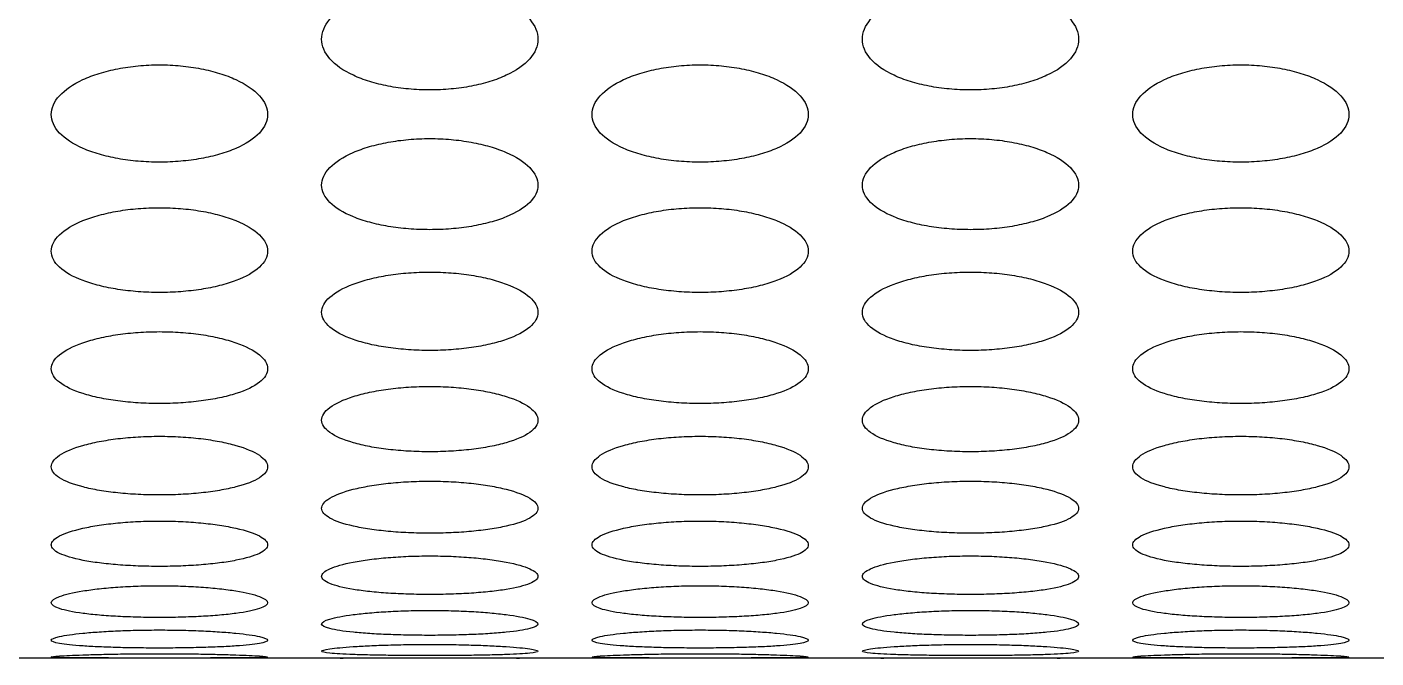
# Model space of a CAD drawing. Header units: millimetres. Extents: x 324 to 7054, y -67 to 2159.
# Drawn here: x 1905.13 to 1955.03, y 1320.98 to 1344.3 of the extents above; entities that cross this region are included whole.
import ezdxf

# ---------------------------------------------------------------- set-up
doc = ezdxf.new("R2010")
doc.units = ezdxf.units.MM
doc.header["$LTSCALE"] = 153.67
doc.layers.get('0').update_dxf_attribs({"linetype": 'CONTINUOUS'})
doc.layers.add('02___PRT_ALL_AXES', color=7, linetype='CONTINUOUS')

msp = doc.modelspace()

# ---------------------------------------------------------------- linework, layer by layer
at = {"linetype": 'Continuous'}
msp.add_line((2024.76484, 1320.97699), (1484.30467, 1320.97699), dxfattribs=at)
at = {"layer": '02___PRT_ALL_AXES', "linetype": 'Continuous'}
for p, q in [((1908.67301, 1320.97699), (1908.6473, 1320.97699)), ((1911.42576, 1320.97699), (1911.39649, 1320.97699)), ((1928.67301, 1320.97699), (1928.6473, 1320.97699)), ((1931.42576, 1320.97699), (1931.39649, 1320.97699)), ((1948.67301, 1320.97699), (1948.6473, 1320.97699)), ((1951.42576, 1320.97699), (1951.39649, 1320.97699))]:
    msp.add_line(p, q, dxfattribs=at)
for points, knots in [([(1920.03476, 1341.97658), (1919.76893, 1341.97674), (1919.24531, 1342.00055), (1918.48961, 1342.10654), (1917.79947, 1342.2769), (1916.98616, 1342.58539), (1916.24385, 1343.10282), (1915.9302, 1343.84947), (1916.24394, 1344.60631), (1916.98437, 1345.14764), (1917.79615, 1345.47568), (1918.48659, 1345.65893), (1919.24381, 1345.77377), (1919.76846, 1345.79963), (1920.03476, 1345.7998)], [0, 0, 0, 0, 0.0625, 0.125, 0.1875, 0.25, 0.375, 0.5, 0.625, 0.75, 0.8125, 0.875, 0.9375, 1, 1, 1, 1]), ([(1920.03476, 1345.7998), (1920.30058, 1345.79962), (1920.8242, 1345.77386), (1921.5799, 1345.6595), (1922.27004, 1345.47679), (1923.08335, 1345.14874), (1923.82566, 1344.6069), (1924.13932, 1343.84804), (1923.82557, 1343.10341), (1923.08514, 1342.58644), (1922.27336, 1342.27793), (1921.58292, 1342.10707), (1920.8257, 1342.00063), (1920.30105, 1341.97674), (1920.03476, 1341.97658)], [0, 0, 0, 0, 0.0625, 0.125, 0.1875, 0.25, 0.375, 0.5, 0.625, 0.75, 0.8125, 0.875, 0.9375, 1, 1, 1, 1]), ([(1940.03476, 1341.97658), (1939.76893, 1341.97674), (1939.24531, 1342.00055), (1938.48961, 1342.10654), (1937.79947, 1342.2769), (1936.98616, 1342.58539), (1936.24385, 1343.10282), (1935.9302, 1343.84947), (1936.24394, 1344.60631), (1936.98437, 1345.14764), (1937.79615, 1345.47568), (1938.48659, 1345.65893), (1939.24381, 1345.77377), (1939.76846, 1345.79963), (1940.03476, 1345.7998)], [0, 0, 0, 0, 0.0625, 0.125, 0.1875, 0.25, 0.375, 0.5, 0.625, 0.75, 0.8125, 0.875, 0.9375, 1, 1, 1, 1]), ([(1940.03476, 1345.7998), (1940.30058, 1345.79962), (1940.8242, 1345.77386), (1941.5799, 1345.6595), (1942.27004, 1345.47679), (1943.08335, 1345.14874), (1943.82566, 1344.6069), (1944.13932, 1343.84804), (1943.82557, 1343.10341), (1943.08514, 1342.58644), (1942.27336, 1342.27793), (1941.58292, 1342.10707), (1940.8257, 1342.00063), (1940.30105, 1341.97674), (1940.03476, 1341.97658)], [0, 0, 0, 0, 0.0625, 0.125, 0.1875, 0.25, 0.375, 0.5, 0.625, 0.75, 0.8125, 0.875, 0.9375, 1, 1, 1, 1]), ([(1910.03476, 1339.30734), (1909.76893, 1339.30749), (1909.24531, 1339.32981), (1908.48961, 1339.42921), (1907.79947, 1339.58902), (1906.98616, 1339.87852), (1906.24385, 1340.36439), (1905.9302, 1341.0664), (1906.24394, 1341.77891), (1906.98437, 1342.28912), (1907.79615, 1342.59849), (1908.48659, 1342.77136), (1909.24381, 1342.87972), (1909.76846, 1342.90413), (1910.03476, 1342.90429)], [0, 0, 0, 0, 0.0625, 0.125, 0.1875, 0.25, 0.375, 0.5, 0.625, 0.75, 0.8125, 0.875, 0.9375, 1, 1, 1, 1]), ([(1910.03476, 1342.90429), (1910.30058, 1342.90412), (1910.8242, 1342.87981), (1911.5799, 1342.7719), (1912.27004, 1342.59953), (1913.08335, 1342.29016), (1913.82566, 1341.77946), (1914.13932, 1341.06506), (1913.82557, 1340.36495), (1913.08514, 1339.8795), (1912.27336, 1339.58999), (1911.58292, 1339.42971), (1910.8257, 1339.32989), (1910.30105, 1339.30748), (1910.03476, 1339.30734)], [0, 0, 0, 0, 0.0625, 0.125, 0.1875, 0.25, 0.375, 0.5, 0.625, 0.75, 0.8125, 0.875, 0.9375, 1, 1, 1, 1]), ([(1930.03476, 1339.30734), (1929.76893, 1339.30749), (1929.24531, 1339.32981), (1928.48961, 1339.42921), (1927.79947, 1339.58902), (1926.98616, 1339.87852), (1926.24385, 1340.36439), (1925.9302, 1341.0664), (1926.24394, 1341.77891), (1926.98437, 1342.28912), (1927.79615, 1342.59849), (1928.48659, 1342.77136), (1929.24381, 1342.87972), (1929.76846, 1342.90413), (1930.03476, 1342.90429)], [0, 0, 0, 0, 0.0625, 0.125, 0.1875, 0.25, 0.375, 0.5, 0.625, 0.75, 0.8125, 0.875, 0.9375, 1, 1, 1, 1]), ([(1930.03476, 1342.90429), (1930.30058, 1342.90412), (1930.8242, 1342.87981), (1931.5799, 1342.7719), (1932.27004, 1342.59953), (1933.08335, 1342.29016), (1933.82566, 1341.77946), (1934.13932, 1341.06506), (1933.82557, 1340.36495), (1933.08514, 1339.8795), (1932.27336, 1339.58999), (1931.58292, 1339.42971), (1930.8257, 1339.32989), (1930.30105, 1339.30748), (1930.03476, 1339.30734)], [0, 0, 0, 0, 0.0625, 0.125, 0.1875, 0.25, 0.375, 0.5, 0.625, 0.75, 0.8125, 0.875, 0.9375, 1, 1, 1, 1]), ([(1950.03476, 1339.30734), (1949.76893, 1339.30749), (1949.24531, 1339.32981), (1948.48961, 1339.42921), (1947.79947, 1339.58902), (1946.98616, 1339.87852), (1946.24385, 1340.36439), (1945.9302, 1341.0664), (1946.24394, 1341.77891), (1946.98437, 1342.28912), (1947.79615, 1342.59849), (1948.48659, 1342.77136), (1949.24381, 1342.87972), (1949.76846, 1342.90413), (1950.03476, 1342.90429)], [0, 0, 0, 0, 0.0625, 0.125, 0.1875, 0.25, 0.375, 0.5, 0.625, 0.75, 0.8125, 0.875, 0.9375, 1, 1, 1, 1]), ([(1950.03476, 1342.90429), (1950.30058, 1342.90412), (1950.8242, 1342.87981), (1951.5799, 1342.7719), (1952.27004, 1342.59953), (1953.08335, 1342.29016), (1953.82566, 1341.77946), (1954.13932, 1341.06506), (1953.82557, 1340.36495), (1953.08514, 1339.8795), (1952.27336, 1339.58999), (1951.58292, 1339.42971), (1950.8257, 1339.32989), (1950.30105, 1339.30748), (1950.03476, 1339.30734)], [0, 0, 0, 0, 0.0625, 0.125, 0.1875, 0.25, 0.375, 0.5, 0.625, 0.75, 0.8125, 0.875, 0.9375, 1, 1, 1, 1]), ([(1920.03476, 1336.81093), (1919.76893, 1336.81107), (1919.24531, 1336.83188), (1918.48961, 1336.9246), (1917.79947, 1337.0737), (1916.98616, 1337.34391), (1916.24385, 1337.79775), (1915.9302, 1338.4544), (1916.24394, 1339.12187), (1916.98437, 1339.60046), (1917.79615, 1339.89084), (1918.48659, 1340.05316), (1919.24381, 1340.15494), (1919.76846, 1340.17786), (1920.03476, 1340.17801)], [0, 0, 0, 0, 0.0625, 0.125, 0.1875, 0.25, 0.375, 0.5, 0.625, 0.75, 0.8125, 0.875, 0.9375, 1, 1, 1, 1]), ([(1920.03476, 1340.17801), (1920.30058, 1340.17786), (1920.8242, 1340.15502), (1921.5799, 1340.05367), (1922.27004, 1339.89182), (1923.08335, 1339.60143), (1923.82566, 1339.12239), (1924.13932, 1338.45314), (1923.82557, 1337.79827), (1923.08514, 1337.34482), (1922.27336, 1337.0746), (1921.58292, 1336.92506), (1920.8257, 1336.83196), (1920.30105, 1336.81107), (1920.03476, 1336.81093)], [0, 0, 0, 0, 0.0625, 0.125, 0.1875, 0.25, 0.375, 0.5, 0.625, 0.75, 0.8125, 0.875, 0.9375, 1, 1, 1, 1]), ([(1940.03476, 1336.81093), (1939.76893, 1336.81107), (1939.24531, 1336.83188), (1938.48961, 1336.9246), (1937.79947, 1337.0737), (1936.98616, 1337.34391), (1936.24385, 1337.79775), (1935.9302, 1338.4544), (1936.24394, 1339.12187), (1936.98437, 1339.60046), (1937.79615, 1339.89084), (1938.48659, 1340.05316), (1939.24381, 1340.15494), (1939.76846, 1340.17786), (1940.03476, 1340.17801)], [0, 0, 0, 0, 0.0625, 0.125, 0.1875, 0.25, 0.375, 0.5, 0.625, 0.75, 0.8125, 0.875, 0.9375, 1, 1, 1, 1]), ([(1940.03476, 1340.17801), (1940.30058, 1340.17786), (1940.8242, 1340.15502), (1941.5799, 1340.05367), (1942.27004, 1339.89182), (1943.08335, 1339.60143), (1943.82566, 1339.12239), (1944.13932, 1338.45314), (1943.82557, 1337.79827), (1943.08514, 1337.34482), (1942.27336, 1337.0746), (1941.58292, 1336.92506), (1940.8257, 1336.83196), (1940.30105, 1336.81107), (1940.03476, 1336.81093)], [0, 0, 0, 0, 0.0625, 0.125, 0.1875, 0.25, 0.375, 0.5, 0.625, 0.75, 0.8125, 0.875, 0.9375, 1, 1, 1, 1]), ([(1910.03476, 1334.48986), (1909.76893, 1334.48999), (1909.24531, 1334.50927), (1908.48961, 1334.59521), (1907.79947, 1334.73345), (1906.98616, 1334.9841), (1906.24385, 1335.40545), (1905.9302, 1336.0161), (1906.24394, 1336.63785), (1906.98437, 1337.08434), (1907.79615, 1337.35545), (1908.48659, 1337.50706), (1909.24381, 1337.60214), (1909.76846, 1337.62356), (1910.03476, 1337.6237)], [0, 0, 0, 0, 0.0625, 0.125, 0.1875, 0.25, 0.375, 0.5, 0.625, 0.75, 0.8125, 0.875, 0.9375, 1, 1, 1, 1]), ([(1910.03476, 1337.6237), (1910.30058, 1337.62356), (1910.8242, 1337.60222), (1911.5799, 1337.50753), (1912.27004, 1337.35636), (1913.08335, 1337.08524), (1913.82566, 1336.63833), (1914.13932, 1336.01493), (1913.82557, 1335.40594), (1913.08514, 1334.98495), (1912.27336, 1334.73429), (1911.58292, 1334.59564), (1910.8257, 1334.50935), (1910.30105, 1334.48998), (1910.03476, 1334.48986)], [0, 0, 0, 0, 0.0625, 0.125, 0.1875, 0.25, 0.375, 0.5, 0.625, 0.75, 0.8125, 0.875, 0.9375, 1, 1, 1, 1]), ([(1930.03476, 1334.48986), (1929.76893, 1334.48999), (1929.24531, 1334.50927), (1928.48961, 1334.59521), (1927.79947, 1334.73345), (1926.98616, 1334.9841), (1926.24385, 1335.40545), (1925.9302, 1336.0161), (1926.24394, 1336.63785), (1926.98437, 1337.08434), (1927.79615, 1337.35545), (1928.48659, 1337.50706), (1929.24381, 1337.60214), (1929.76846, 1337.62356), (1930.03476, 1337.6237)], [0, 0, 0, 0, 0.0625, 0.125, 0.1875, 0.25, 0.375, 0.5, 0.625, 0.75, 0.8125, 0.875, 0.9375, 1, 1, 1, 1]), ([(1930.03476, 1337.6237), (1930.30058, 1337.62356), (1930.8242, 1337.60222), (1931.5799, 1337.50753), (1932.27004, 1337.35636), (1933.08335, 1337.08524), (1933.82566, 1336.63833), (1934.13932, 1336.01493), (1933.82557, 1335.40594), (1933.08514, 1334.98495), (1932.27336, 1334.73429), (1931.58292, 1334.59564), (1930.8257, 1334.50935), (1930.30105, 1334.48998), (1930.03476, 1334.48986)], [0, 0, 0, 0, 0.0625, 0.125, 0.1875, 0.25, 0.375, 0.5, 0.625, 0.75, 0.8125, 0.875, 0.9375, 1, 1, 1, 1]), ([(1950.03476, 1334.48986), (1949.76893, 1334.48999), (1949.24531, 1334.50927), (1948.48961, 1334.59521), (1947.79947, 1334.73345), (1946.98616, 1334.9841), (1946.24385, 1335.40545), (1945.9302, 1336.0161), (1946.24394, 1336.63785), (1946.98437, 1337.08434), (1947.79615, 1337.35545), (1948.48659, 1337.50706), (1949.24381, 1337.60214), (1949.76846, 1337.62356), (1950.03476, 1337.6237)], [0, 0, 0, 0, 0.0625, 0.125, 0.1875, 0.25, 0.375, 0.5, 0.625, 0.75, 0.8125, 0.875, 0.9375, 1, 1, 1, 1]), ([(1950.03476, 1337.6237), (1950.30058, 1337.62356), (1950.8242, 1337.60222), (1951.5799, 1337.50753), (1952.27004, 1337.35636), (1953.08335, 1337.08524), (1953.82566, 1336.63833), (1954.13932, 1336.01493), (1953.82557, 1335.40594), (1953.08514, 1334.98495), (1952.27336, 1334.73429), (1951.58292, 1334.59564), (1950.8257, 1334.50935), (1950.30105, 1334.48998), (1950.03476, 1334.48986)], [0, 0, 0, 0, 0.0625, 0.125, 0.1875, 0.25, 0.375, 0.5, 0.625, 0.75, 0.8125, 0.875, 0.9375, 1, 1, 1, 1]), ([(1920.03476, 1332.34644), (1919.76893, 1332.34656), (1919.24531, 1332.36431), (1918.48961, 1332.44337), (1917.79947, 1332.57061), (1916.98616, 1332.80145), (1916.24385, 1333.1899), (1915.9302, 1333.75392), (1916.24394, 1334.32935), (1916.98437, 1334.74328), (1917.79615, 1334.99484), (1918.48659, 1335.13559), (1919.24381, 1335.22389), (1919.76846, 1335.24379), (1920.03476, 1335.24392)], [0, 0, 0, 0, 0.0625, 0.125, 0.1875, 0.25, 0.375, 0.5, 0.625, 0.75, 0.8125, 0.875, 0.9375, 1, 1, 1, 1]), ([(1920.03476, 1335.24392), (1920.30058, 1335.24379), (1920.8242, 1335.22397), (1921.5799, 1335.13603), (1922.27004, 1334.99569), (1923.08335, 1334.74412), (1923.82566, 1334.32979), (1924.13932, 1333.75284), (1923.82557, 1333.19035), (1923.08514, 1332.80224), (1922.27336, 1332.57139), (1921.58292, 1332.44377), (1920.8257, 1332.36437), (1920.30105, 1332.34656), (1920.03476, 1332.34644)], [0, 0, 0, 0, 0.0625, 0.125, 0.1875, 0.25, 0.375, 0.5, 0.625, 0.75, 0.8125, 0.875, 0.9375, 1, 1, 1, 1]), ([(1940.03476, 1332.34644), (1939.76893, 1332.34656), (1939.24531, 1332.36431), (1938.48961, 1332.44337), (1937.79947, 1332.57061), (1936.98616, 1332.80145), (1936.24385, 1333.1899), (1935.9302, 1333.75392), (1936.24394, 1334.32935), (1936.98437, 1334.74328), (1937.79615, 1334.99484), (1938.48659, 1335.13559), (1939.24381, 1335.22389), (1939.76846, 1335.24379), (1940.03476, 1335.24392)], [0, 0, 0, 0, 0.0625, 0.125, 0.1875, 0.25, 0.375, 0.5, 0.625, 0.75, 0.8125, 0.875, 0.9375, 1, 1, 1, 1]), ([(1940.03476, 1335.24392), (1940.30058, 1335.24379), (1940.8242, 1335.22397), (1941.5799, 1335.13603), (1942.27004, 1334.99569), (1943.08335, 1334.74412), (1943.82566, 1334.32979), (1944.13932, 1333.75284), (1943.82557, 1333.19035), (1943.08514, 1332.80224), (1942.27336, 1332.57139), (1941.58292, 1332.44377), (1940.8257, 1332.36437), (1940.30105, 1332.34656), (1940.03476, 1332.34644)], [0, 0, 0, 0, 0.0625, 0.125, 0.1875, 0.25, 0.375, 0.5, 0.625, 0.75, 0.8125, 0.875, 0.9375, 1, 1, 1, 1]), ([(1910.03476, 1330.38284), (1909.76893, 1330.38294), (1909.24531, 1330.39912), (1908.48961, 1330.47124), (1907.79947, 1330.58736), (1906.98616, 1330.79816), (1906.24385, 1331.15331), (1905.9302, 1331.67014), (1906.24394, 1332.19866), (1906.98437, 1332.57963), (1907.79615, 1332.81139), (1908.48659, 1332.94114), (1909.24381, 1333.02257), (1909.76846, 1333.04092), (1910.03476, 1333.04104)], [0, 0, 0, 0, 0.0625, 0.125, 0.1875, 0.25, 0.375, 0.5, 0.625, 0.75, 0.8125, 0.875, 0.9375, 1, 1, 1, 1]), ([(1910.03476, 1333.04104), (1910.30058, 1333.04092), (1910.8242, 1333.02264), (1911.5799, 1332.94154), (1912.27004, 1332.81218), (1913.08335, 1332.5804), (1913.82566, 1332.19907), (1914.13932, 1331.66915), (1913.82557, 1331.15372), (1913.08514, 1330.79887), (1912.27336, 1330.58807), (1911.58292, 1330.4716), (1910.8257, 1330.39918), (1910.30105, 1330.38294), (1910.03476, 1330.38284)], [0, 0, 0, 0, 0.0625, 0.125, 0.1875, 0.25, 0.375, 0.5, 0.625, 0.75, 0.8125, 0.875, 0.9375, 1, 1, 1, 1]), ([(1930.03476, 1330.38284), (1929.76893, 1330.38294), (1929.24531, 1330.39912), (1928.48961, 1330.47124), (1927.79947, 1330.58736), (1926.98616, 1330.79816), (1926.24385, 1331.15331), (1925.9302, 1331.67014), (1926.24394, 1332.19866), (1926.98437, 1332.57963), (1927.79615, 1332.81139), (1928.48659, 1332.94114), (1929.24381, 1333.02257), (1929.76846, 1333.04092), (1930.03476, 1333.04104)], [0, 0, 0, 0, 0.0625, 0.125, 0.1875, 0.25, 0.375, 0.5, 0.625, 0.75, 0.8125, 0.875, 0.9375, 1, 1, 1, 1]), ([(1930.03476, 1333.04104), (1930.30058, 1333.04092), (1930.8242, 1333.02264), (1931.5799, 1332.94154), (1932.27004, 1332.81218), (1933.08335, 1332.5804), (1933.82566, 1332.19907), (1934.13932, 1331.66915), (1933.82557, 1331.15372), (1933.08514, 1330.79887), (1932.27336, 1330.58807), (1931.58292, 1330.4716), (1930.8257, 1330.39918), (1930.30105, 1330.38294), (1930.03476, 1330.38284)], [0, 0, 0, 0, 0.0625, 0.125, 0.1875, 0.25, 0.375, 0.5, 0.625, 0.75, 0.8125, 0.875, 0.9375, 1, 1, 1, 1]), ([(1950.03476, 1330.38284), (1949.76893, 1330.38294), (1949.24531, 1330.39912), (1948.48961, 1330.47124), (1947.79947, 1330.58736), (1946.98616, 1330.79816), (1946.24385, 1331.15331), (1945.9302, 1331.67014), (1946.24394, 1332.19866), (1946.98437, 1332.57963), (1947.79615, 1332.81139), (1948.48659, 1332.94114), (1949.24381, 1333.02257), (1949.76846, 1333.04092), (1950.03476, 1333.04104)], [0, 0, 0, 0, 0.0625, 0.125, 0.1875, 0.25, 0.375, 0.5, 0.625, 0.75, 0.8125, 0.875, 0.9375, 1, 1, 1, 1]), ([(1950.03476, 1333.04104), (1950.30058, 1333.04092), (1950.8242, 1333.02264), (1951.5799, 1332.94154), (1952.27004, 1332.81218), (1953.08335, 1332.5804), (1953.82566, 1332.19907), (1954.13932, 1331.66915), (1953.82557, 1331.15372), (1953.08514, 1330.79887), (1952.27336, 1330.58807), (1951.58292, 1330.4716), (1950.8257, 1330.39918), (1950.30105, 1330.38294), (1950.03476, 1330.38284)], [0, 0, 0, 0, 0.0625, 0.125, 0.1875, 0.25, 0.375, 0.5, 0.625, 0.75, 0.8125, 0.875, 0.9375, 1, 1, 1, 1]), ([(1920.03476, 1328.601), (1919.76893, 1328.6011), (1919.24531, 1328.6157), (1918.48961, 1328.6808), (1917.79947, 1328.78567), (1916.98616, 1328.97622), (1916.24385, 1329.29772), (1915.9302, 1329.76685), (1916.24394, 1330.24793), (1916.98437, 1330.59555), (1917.79615, 1330.80729), (1918.48659, 1330.92589), (1919.24381, 1331.00037), (1919.76846, 1331.01716), (1920.03476, 1331.01727)], [0, 0, 0, 0, 0.0625, 0.125, 0.1875, 0.25, 0.375, 0.5, 0.625, 0.75, 0.8125, 0.875, 0.9375, 1, 1, 1, 1]), ([(1920.03476, 1331.01727), (1920.30058, 1331.01716), (1920.8242, 1331.00043), (1921.5799, 1330.92626), (1922.27004, 1330.808), (1923.08335, 1330.59625), (1923.82566, 1330.2483), (1924.13932, 1329.76595), (1923.82557, 1329.29809), (1923.08514, 1328.97687), (1922.27336, 1328.78631), (1921.58292, 1328.68112), (1920.8257, 1328.61575), (1920.30105, 1328.60109), (1920.03476, 1328.601)], [0, 0, 0, 0, 0.0625, 0.125, 0.1875, 0.25, 0.375, 0.5, 0.625, 0.75, 0.8125, 0.875, 0.9375, 1, 1, 1, 1]), ([(1940.03476, 1328.601), (1939.76893, 1328.6011), (1939.24531, 1328.6157), (1938.48961, 1328.6808), (1937.79947, 1328.78567), (1936.98616, 1328.97622), (1936.24385, 1329.29772), (1935.9302, 1329.76685), (1936.24394, 1330.24793), (1936.98437, 1330.59555), (1937.79615, 1330.80729), (1938.48659, 1330.92589), (1939.24381, 1331.00037), (1939.76846, 1331.01716), (1940.03476, 1331.01727)], [0, 0, 0, 0, 0.0625, 0.125, 0.1875, 0.25, 0.375, 0.5, 0.625, 0.75, 0.8125, 0.875, 0.9375, 1, 1, 1, 1]), ([(1940.03476, 1331.01727), (1940.30058, 1331.01716), (1940.8242, 1331.00043), (1941.5799, 1330.92626), (1942.27004, 1330.808), (1943.08335, 1330.59625), (1943.82566, 1330.2483), (1944.13932, 1329.76595), (1943.82557, 1329.29809), (1943.08514, 1328.97687), (1942.27336, 1328.78631), (1941.58292, 1328.68112), (1940.8257, 1328.61575), (1940.30105, 1328.60109), (1940.03476, 1328.601)], [0, 0, 0, 0, 0.0625, 0.125, 0.1875, 0.25, 0.375, 0.5, 0.625, 0.75, 0.8125, 0.875, 0.9375, 1, 1, 1, 1]), ([(1910.03476, 1327.00272), (1909.76893, 1327.0028), (1909.24531, 1327.01581), (1908.48961, 1327.07382), (1907.79947, 1327.16735), (1906.98616, 1327.33746), (1906.24385, 1327.62498), (1905.9302, 1328.04594), (1906.24394, 1328.4791), (1906.98437, 1328.79302), (1907.79615, 1328.98452), (1908.48659, 1329.09188), (1909.24381, 1329.15933), (1909.76846, 1329.17453), (1910.03476, 1329.17463)], [0, 0, 0, 0, 0.0625, 0.125, 0.1875, 0.25, 0.375, 0.5, 0.625, 0.75, 0.8125, 0.875, 0.9375, 1, 1, 1, 1]), ([(1910.03476, 1329.17463), (1910.30058, 1329.17453), (1910.8242, 1329.15938), (1911.5799, 1329.09221), (1912.27004, 1328.98517), (1913.08335, 1328.79366), (1913.82566, 1328.47943), (1914.13932, 1328.04513), (1913.82557, 1327.62532), (1913.08514, 1327.33804), (1912.27336, 1327.16792), (1911.58292, 1327.07411), (1910.8257, 1327.01586), (1910.30105, 1327.0028), (1910.03476, 1327.00272)], [0, 0, 0, 0, 0.0625, 0.125, 0.1875, 0.25, 0.375, 0.5, 0.625, 0.75, 0.8125, 0.875, 0.9375, 1, 1, 1, 1]), ([(1930.03476, 1327.00272), (1929.76893, 1327.0028), (1929.24531, 1327.01581), (1928.48961, 1327.07382), (1927.79947, 1327.16735), (1926.98616, 1327.33746), (1926.24385, 1327.62498), (1925.9302, 1328.04594), (1926.24394, 1328.4791), (1926.98437, 1328.79302), (1927.79615, 1328.98452), (1928.48659, 1329.09188), (1929.24381, 1329.15933), (1929.76846, 1329.17453), (1930.03476, 1329.17463)], [0, 0, 0, 0, 0.0625, 0.125, 0.1875, 0.25, 0.375, 0.5, 0.625, 0.75, 0.8125, 0.875, 0.9375, 1, 1, 1, 1]), ([(1930.03476, 1329.17463), (1930.30058, 1329.17453), (1930.8242, 1329.15938), (1931.5799, 1329.09221), (1932.27004, 1328.98517), (1933.08335, 1328.79366), (1933.82566, 1328.47943), (1934.13932, 1328.04513), (1933.82557, 1327.62532), (1933.08514, 1327.33804), (1932.27336, 1327.16792), (1931.58292, 1327.07411), (1930.8257, 1327.01586), (1930.30105, 1327.0028), (1930.03476, 1327.00272)], [0, 0, 0, 0, 0.0625, 0.125, 0.1875, 0.25, 0.375, 0.5, 0.625, 0.75, 0.8125, 0.875, 0.9375, 1, 1, 1, 1]), ([(1950.03476, 1327.00272), (1949.76893, 1327.0028), (1949.24531, 1327.01581), (1948.48961, 1327.07382), (1947.79947, 1327.16735), (1946.98616, 1327.33746), (1946.24385, 1327.62498), (1945.9302, 1328.04594), (1946.24394, 1328.4791), (1946.98437, 1328.79302), (1947.79615, 1328.98452), (1948.48659, 1329.09188), (1949.24381, 1329.15933), (1949.76846, 1329.17453), (1950.03476, 1329.17463)], [0, 0, 0, 0, 0.0625, 0.125, 0.1875, 0.25, 0.375, 0.5, 0.625, 0.75, 0.8125, 0.875, 0.9375, 1, 1, 1, 1]), ([(1950.03476, 1329.17463), (1950.30058, 1329.17453), (1950.8242, 1329.15938), (1951.5799, 1329.09221), (1952.27004, 1328.98517), (1953.08335, 1328.79366), (1953.82566, 1328.47943), (1954.13932, 1328.04513), (1953.82557, 1327.62532), (1953.08514, 1327.33804), (1952.27336, 1327.16792), (1951.58292, 1327.07411), (1950.8257, 1327.01586), (1950.30105, 1327.0028), (1950.03476, 1327.00272)], [0, 0, 0, 0, 0.0625, 0.125, 0.1875, 0.25, 0.375, 0.5, 0.625, 0.75, 0.8125, 0.875, 0.9375, 1, 1, 1, 1]), ([(1920.03476, 1325.58959), (1919.76893, 1325.58966), (1919.24531, 1325.60106), (1918.48961, 1325.65193), (1917.79947, 1325.73402), (1916.98616, 1325.88352), (1916.24385, 1326.13678), (1915.9302, 1326.50914), (1916.24394, 1326.89395), (1916.98437, 1327.17386), (1917.79615, 1327.34493), (1918.48659, 1327.44092), (1919.24381, 1327.50128), (1919.76846, 1327.51489), (1920.03476, 1327.51498)], [0, 0, 0, 0, 0.0625, 0.125, 0.1875, 0.25, 0.375, 0.5, 0.625, 0.75, 0.8125, 0.875, 0.9375, 1, 1, 1, 1]), ([(1920.03476, 1327.51498), (1920.30058, 1327.51489), (1920.8242, 1327.50133), (1921.5799, 1327.44122), (1922.27004, 1327.34551), (1923.08335, 1327.17444), (1923.82566, 1326.89424), (1924.13932, 1326.50842), (1923.82557, 1326.13708), (1923.08514, 1325.88403), (1922.27336, 1325.73452), (1921.58292, 1325.65219), (1920.8257, 1325.6011), (1920.30105, 1325.58966), (1920.03476, 1325.58959)], [0, 0, 0, 0, 0.0625, 0.125, 0.1875, 0.25, 0.375, 0.5, 0.625, 0.75, 0.8125, 0.875, 0.9375, 1, 1, 1, 1]), ([(1940.03476, 1325.58959), (1939.76893, 1325.58966), (1939.24531, 1325.60106), (1938.48961, 1325.65193), (1937.79947, 1325.73402), (1936.98616, 1325.88352), (1936.24385, 1326.13678), (1935.9302, 1326.50914), (1936.24394, 1326.89395), (1936.98437, 1327.17386), (1937.79615, 1327.34493), (1938.48659, 1327.44092), (1939.24381, 1327.50128), (1939.76846, 1327.51489), (1940.03476, 1327.51498)], [0, 0, 0, 0, 0.0625, 0.125, 0.1875, 0.25, 0.375, 0.5, 0.625, 0.75, 0.8125, 0.875, 0.9375, 1, 1, 1, 1]), ([(1940.03476, 1327.51498), (1940.30058, 1327.51489), (1940.8242, 1327.50133), (1941.5799, 1327.44122), (1942.27004, 1327.34551), (1943.08335, 1327.17444), (1943.82566, 1326.89424), (1944.13932, 1326.50842), (1943.82557, 1326.13708), (1943.08514, 1325.88403), (1942.27336, 1325.73452), (1941.58292, 1325.65219), (1940.8257, 1325.6011), (1940.30105, 1325.58966), (1940.03476, 1325.58959)], [0, 0, 0, 0, 0.0625, 0.125, 0.1875, 0.25, 0.375, 0.5, 0.625, 0.75, 0.8125, 0.875, 0.9375, 1, 1, 1, 1]), ([(1910.03476, 1324.36303), (1909.76893, 1324.36309), (1909.24531, 1324.37287), (1908.48961, 1324.41655), (1907.79947, 1324.48712), (1906.98616, 1324.61585), (1906.24385, 1324.8346), (1905.9302, 1325.15799), (1906.24394, 1325.49406), (1906.98437, 1325.73969), (1907.79615, 1325.89015), (1908.48659, 1325.97469), (1909.24381, 1326.02788), (1909.76846, 1326.03989), (1910.03476, 1326.03997)], [0, 0, 0, 0, 0.0625, 0.125, 0.1875, 0.25, 0.375, 0.5, 0.625, 0.75, 0.8125, 0.875, 0.9375, 1, 1, 1, 1]), ([(1910.03476, 1326.03997), (1910.30058, 1326.03989), (1910.8242, 1326.02793), (1911.5799, 1325.97495), (1912.27004, 1325.89066), (1913.08335, 1325.74019), (1913.82566, 1325.49432), (1914.13932, 1325.15737), (1913.82557, 1324.83485), (1913.08514, 1324.61629), (1912.27336, 1324.48755), (1911.58292, 1324.41677), (1910.8257, 1324.37291), (1910.30105, 1324.36309), (1910.03476, 1324.36303)], [0, 0, 0, 0, 0.0625, 0.125, 0.1875, 0.25, 0.375, 0.5, 0.625, 0.75, 0.8125, 0.875, 0.9375, 1, 1, 1, 1]), ([(1930.03476, 1324.36303), (1929.76893, 1324.36309), (1929.24531, 1324.37287), (1928.48961, 1324.41655), (1927.79947, 1324.48712), (1926.98616, 1324.61585), (1926.24385, 1324.8346), (1925.9302, 1325.15799), (1926.24394, 1325.49406), (1926.98437, 1325.73969), (1927.79615, 1325.89015), (1928.48659, 1325.97469), (1929.24381, 1326.02788), (1929.76846, 1326.03989), (1930.03476, 1326.03997)], [0, 0, 0, 0, 0.0625, 0.125, 0.1875, 0.25, 0.375, 0.5, 0.625, 0.75, 0.8125, 0.875, 0.9375, 1, 1, 1, 1]), ([(1930.03476, 1326.03997), (1930.30058, 1326.03989), (1930.8242, 1326.02793), (1931.5799, 1325.97495), (1932.27004, 1325.89066), (1933.08335, 1325.74019), (1933.82566, 1325.49432), (1934.13932, 1325.15737), (1933.82557, 1324.83485), (1933.08514, 1324.61629), (1932.27336, 1324.48755), (1931.58292, 1324.41677), (1930.8257, 1324.37291), (1930.30105, 1324.36309), (1930.03476, 1324.36303)], [0, 0, 0, 0, 0.0625, 0.125, 0.1875, 0.25, 0.375, 0.5, 0.625, 0.75, 0.8125, 0.875, 0.9375, 1, 1, 1, 1]), ([(1950.03476, 1324.36303), (1949.76893, 1324.36309), (1949.24531, 1324.37287), (1948.48961, 1324.41655), (1947.79947, 1324.48712), (1946.98616, 1324.61585), (1946.24385, 1324.8346), (1945.9302, 1325.15799), (1946.24394, 1325.49406), (1946.98437, 1325.73969), (1947.79615, 1325.89015), (1948.48659, 1325.97469), (1949.24381, 1326.02788), (1949.76846, 1326.03989), (1950.03476, 1326.03997)], [0, 0, 0, 0, 0.0625, 0.125, 0.1875, 0.25, 0.375, 0.5, 0.625, 0.75, 0.8125, 0.875, 0.9375, 1, 1, 1, 1]), ([(1950.03476, 1326.03997), (1950.30058, 1326.03989), (1950.8242, 1326.02793), (1951.5799, 1325.97495), (1952.27004, 1325.89066), (1953.08335, 1325.74019), (1953.82566, 1325.49432), (1954.13932, 1325.15737), (1953.82557, 1324.83485), (1953.08514, 1324.61629), (1952.27336, 1324.48755), (1951.58292, 1324.41677), (1950.8257, 1324.37291), (1950.30105, 1324.36309), (1950.03476, 1324.36303)], [0, 0, 0, 0, 0.0625, 0.125, 0.1875, 0.25, 0.375, 0.5, 0.625, 0.75, 0.8125, 0.875, 0.9375, 1, 1, 1, 1]), ([(1920.03476, 1323.32426), (1919.76893, 1323.32432), (1919.24531, 1323.33247), (1918.48961, 1323.36891), (1917.79947, 1323.42788), (1916.98616, 1323.53573), (1916.24385, 1323.71974), (1915.9302, 1323.99384), (1916.24394, 1324.28084), (1916.98437, 1324.49193), (1917.79615, 1324.62163), (1918.48659, 1324.69463), (1919.24381, 1324.74062), (1919.76846, 1324.751), (1920.03476, 1324.75107)], [0, 0, 0, 0, 0.0625, 0.125, 0.1875, 0.25, 0.375, 0.5, 0.625, 0.75, 0.8125, 0.875, 0.9375, 1, 1, 1, 1]), ([(1920.03476, 1324.75107), (1920.30058, 1324.751), (1920.8242, 1324.74066), (1921.5799, 1324.69486), (1922.27004, 1324.62207), (1923.08335, 1324.49236), (1923.82566, 1324.28105), (1924.13932, 1323.99331), (1923.82557, 1323.71996), (1923.08514, 1323.5361), (1922.27336, 1323.42825), (1921.58292, 1323.36909), (1920.8257, 1323.3325), (1920.30105, 1323.32431), (1920.03476, 1323.32426)], [0, 0, 0, 0, 0.0625, 0.125, 0.1875, 0.25, 0.375, 0.5, 0.625, 0.75, 0.8125, 0.875, 0.9375, 1, 1, 1, 1]), ([(1940.03476, 1323.32426), (1939.76893, 1323.32432), (1939.24531, 1323.33247), (1938.48961, 1323.36891), (1937.79947, 1323.42788), (1936.98616, 1323.53573), (1936.24385, 1323.71974), (1935.9302, 1323.99384), (1936.24394, 1324.28084), (1936.98437, 1324.49193), (1937.79615, 1324.62163), (1938.48659, 1324.69463), (1939.24381, 1324.74062), (1939.76846, 1324.751), (1940.03476, 1324.75107)], [0, 0, 0, 0, 0.0625, 0.125, 0.1875, 0.25, 0.375, 0.5, 0.625, 0.75, 0.8125, 0.875, 0.9375, 1, 1, 1, 1]), ([(1940.03476, 1324.75107), (1940.30058, 1324.751), (1940.8242, 1324.74066), (1941.5799, 1324.69486), (1942.27004, 1324.62207), (1943.08335, 1324.49236), (1943.82566, 1324.28105), (1944.13932, 1323.99331), (1943.82557, 1323.71996), (1943.08514, 1323.5361), (1942.27336, 1323.42825), (1941.58292, 1323.36909), (1940.8257, 1323.3325), (1940.30105, 1323.32431), (1940.03476, 1323.32426)], [0, 0, 0, 0, 0.0625, 0.125, 0.1875, 0.25, 0.375, 0.5, 0.625, 0.75, 0.8125, 0.875, 0.9375, 1, 1, 1, 1]), ([(1910.03476, 1322.47433), (1909.76893, 1322.47438), (1909.24531, 1322.48089), (1908.48961, 1322.51006), (1907.79947, 1322.55738), (1906.98616, 1322.64423), (1906.24385, 1322.79332), (1905.9302, 1323.01786), (1906.24394, 1323.25549), (1906.98437, 1323.43184), (1907.79615, 1323.54066), (1908.48659, 1323.60204), (1909.24381, 1323.64077), (1909.76846, 1323.64952), (1910.03476, 1323.64958)], [0, 0, 0, 0, 0.0625, 0.125, 0.1875, 0.25, 0.375, 0.5, 0.625, 0.75, 0.8125, 0.875, 0.9375, 1, 1, 1, 1]), ([(1910.03476, 1323.64958), (1910.30058, 1323.64952), (1910.8242, 1323.6408), (1911.5799, 1323.60223), (1912.27004, 1323.54102), (1913.08335, 1323.4322), (1913.82566, 1323.25567), (1914.13932, 1323.01742), (1913.82557, 1322.7935), (1913.08514, 1322.64453), (1912.27336, 1322.55767), (1911.58292, 1322.51021), (1910.8257, 1322.48092), (1910.30105, 1322.47438), (1910.03476, 1322.47433)], [0, 0, 0, 0, 0.0625, 0.125, 0.1875, 0.25, 0.375, 0.5, 0.625, 0.75, 0.8125, 0.875, 0.9375, 1, 1, 1, 1]), ([(1930.03476, 1322.47433), (1929.76893, 1322.47438), (1929.24531, 1322.48089), (1928.48961, 1322.51006), (1927.79947, 1322.55738), (1926.98616, 1322.64423), (1926.24385, 1322.79332), (1925.9302, 1323.01786), (1926.24394, 1323.25549), (1926.98437, 1323.43184), (1927.79615, 1323.54066), (1928.48659, 1323.60204), (1929.24381, 1323.64077), (1929.76846, 1323.64952), (1930.03476, 1323.64958)], [0, 0, 0, 0, 0.0625, 0.125, 0.1875, 0.25, 0.375, 0.5, 0.625, 0.75, 0.8125, 0.875, 0.9375, 1, 1, 1, 1]), ([(1930.03476, 1323.64958), (1930.30058, 1323.64952), (1930.8242, 1323.6408), (1931.5799, 1323.60223), (1932.27004, 1323.54102), (1933.08335, 1323.4322), (1933.82566, 1323.25567), (1934.13932, 1323.01742), (1933.82557, 1322.7935), (1933.08514, 1322.64453), (1932.27336, 1322.55767), (1931.58292, 1322.51021), (1930.8257, 1322.48092), (1930.30105, 1322.47438), (1930.03476, 1322.47433)], [0, 0, 0, 0, 0.0625, 0.125, 0.1875, 0.25, 0.375, 0.5, 0.625, 0.75, 0.8125, 0.875, 0.9375, 1, 1, 1, 1]), ([(1950.03476, 1322.47433), (1949.76893, 1322.47438), (1949.24531, 1322.48089), (1948.48961, 1322.51006), (1947.79947, 1322.55738), (1946.98616, 1322.64423), (1946.24385, 1322.79332), (1945.9302, 1323.01786), (1946.24394, 1323.25549), (1946.98437, 1323.43184), (1947.79615, 1323.54066), (1948.48659, 1323.60204), (1949.24381, 1323.64077), (1949.76846, 1323.64952), (1950.03476, 1323.64958)], [0, 0, 0, 0, 0.0625, 0.125, 0.1875, 0.25, 0.375, 0.5, 0.625, 0.75, 0.8125, 0.875, 0.9375, 1, 1, 1, 1]), ([(1950.03476, 1323.64958), (1950.30058, 1323.64952), (1950.8242, 1323.6408), (1951.5799, 1323.60223), (1952.27004, 1323.54102), (1953.08335, 1323.4322), (1953.82566, 1323.25567), (1954.13932, 1323.01742), (1953.82557, 1322.7935), (1953.08514, 1322.64453), (1952.27336, 1322.55767), (1951.58292, 1322.51021), (1950.8257, 1322.48092), (1950.30105, 1322.47438), (1950.03476, 1322.47433)], [0, 0, 0, 0, 0.0625, 0.125, 0.1875, 0.25, 0.375, 0.5, 0.625, 0.75, 0.8125, 0.875, 0.9375, 1, 1, 1, 1]), ([(1920.03476, 1321.81409), (1919.76893, 1321.81412), (1919.24531, 1321.819), (1918.48961, 1321.84086), (1917.79947, 1321.87649), (1916.98616, 1321.94225), (1916.24385, 1322.05627), (1915.9302, 1322.23102), (1916.24394, 1322.41905), (1916.98437, 1322.56047), (1917.79615, 1322.6483), (1918.48659, 1322.69801), (1919.24381, 1322.72945), (1919.76846, 1322.73656), (1920.03476, 1322.7366)], [0, 0, 0, 0, 0.0625, 0.125, 0.1875, 0.25, 0.375, 0.5, 0.625, 0.75, 0.8125, 0.875, 0.9375, 1, 1, 1, 1]), ([(1920.03476, 1322.7366), (1920.30058, 1322.73656), (1920.8242, 1322.72947), (1921.5799, 1322.69816), (1922.27004, 1322.6486), (1923.08335, 1322.56076), (1923.82566, 1322.41919), (1924.13932, 1322.23067), (1923.82557, 1322.05641), (1923.08514, 1321.94247), (1922.27336, 1321.87671), (1921.58292, 1321.84097), (1920.8257, 1321.81902), (1920.30105, 1321.81412), (1920.03476, 1321.81409)], [0, 0, 0, 0, 0.0625, 0.125, 0.1875, 0.25, 0.375, 0.5, 0.625, 0.75, 0.8125, 0.875, 0.9375, 1, 1, 1, 1]), ([(1940.03476, 1321.81409), (1939.76893, 1321.81412), (1939.24531, 1321.819), (1938.48961, 1321.84086), (1937.79947, 1321.87649), (1936.98616, 1321.94225), (1936.24385, 1322.05627), (1935.9302, 1322.23102), (1936.24394, 1322.41905), (1936.98437, 1322.56047), (1937.79615, 1322.6483), (1938.48659, 1322.69801), (1939.24381, 1322.72945), (1939.76846, 1322.73656), (1940.03476, 1322.7366)], [0, 0, 0, 0, 0.0625, 0.125, 0.1875, 0.25, 0.375, 0.5, 0.625, 0.75, 0.8125, 0.875, 0.9375, 1, 1, 1, 1]), ([(1940.03476, 1322.7366), (1940.30058, 1322.73656), (1940.8242, 1322.72947), (1941.5799, 1322.69816), (1942.27004, 1322.6486), (1943.08335, 1322.56076), (1943.82566, 1322.41919), (1944.13932, 1322.23067), (1943.82557, 1322.05641), (1943.08514, 1321.94247), (1942.27336, 1321.87671), (1941.58292, 1321.84097), (1940.8257, 1321.81902), (1940.30105, 1321.81412), (1940.03476, 1321.81409)], [0, 0, 0, 0, 0.0625, 0.125, 0.1875, 0.25, 0.375, 0.5, 0.625, 0.75, 0.8125, 0.875, 0.9375, 1, 1, 1, 1]), ([(1910.03476, 1321.3442), (1909.76893, 1321.34422), (1909.24531, 1321.34745), (1908.48961, 1321.36199), (1907.79947, 1321.38588), (1906.98616, 1321.43049), (1906.24385, 1321.50932), (1905.9302, 1321.63411), (1906.24394, 1321.77235), (1906.98437, 1321.87871), (1907.79615, 1321.94545), (1908.48659, 1321.98344), (1909.24381, 1322.00755), (1909.76846, 1322.01302), (1910.03476, 1322.01305)], [0, 0, 0, 0, 0.0625, 0.125, 0.1875, 0.25, 0.375, 0.5, 0.625, 0.75, 0.8125, 0.875, 0.9375, 1, 1, 1, 1]), ([(1910.03476, 1322.01305), (1910.30058, 1322.01301), (1910.8242, 1322.00757), (1911.5799, 1321.98356), (1912.27004, 1321.94568), (1913.08335, 1321.87893), (1913.82566, 1321.77245), (1914.13932, 1321.63386), (1913.82557, 1321.50942), (1913.08514, 1321.43064), (1912.27336, 1321.38602), (1911.58292, 1321.36206), (1910.8257, 1321.34746), (1910.30105, 1321.34422), (1910.03476, 1321.3442)], [0, 0, 0, 0, 0.0625, 0.125, 0.1875, 0.25, 0.375, 0.5, 0.625, 0.75, 0.8125, 0.875, 0.9375, 1, 1, 1, 1]), ([(1930.03476, 1321.3442), (1929.76893, 1321.34422), (1929.24531, 1321.34745), (1928.48961, 1321.36199), (1927.79947, 1321.38588), (1926.98616, 1321.43049), (1926.24385, 1321.50932), (1925.9302, 1321.63411), (1926.24394, 1321.77235), (1926.98437, 1321.87871), (1927.79615, 1321.94545), (1928.48659, 1321.98344), (1929.24381, 1322.00755), (1929.76846, 1322.01302), (1930.03476, 1322.01305)], [0, 0, 0, 0, 0.0625, 0.125, 0.1875, 0.25, 0.375, 0.5, 0.625, 0.75, 0.8125, 0.875, 0.9375, 1, 1, 1, 1]), ([(1930.03476, 1322.01305), (1930.30058, 1322.01301), (1930.8242, 1322.00757), (1931.5799, 1321.98356), (1932.27004, 1321.94568), (1933.08335, 1321.87893), (1933.82566, 1321.77245), (1934.13932, 1321.63386), (1933.82557, 1321.50942), (1933.08514, 1321.43064), (1932.27336, 1321.38602), (1931.58292, 1321.36206), (1930.8257, 1321.34746), (1930.30105, 1321.34422), (1930.03476, 1321.3442)], [0, 0, 0, 0, 0.0625, 0.125, 0.1875, 0.25, 0.375, 0.5, 0.625, 0.75, 0.8125, 0.875, 0.9375, 1, 1, 1, 1]), ([(1950.03476, 1321.3442), (1949.76893, 1321.34422), (1949.24531, 1321.34745), (1948.48961, 1321.36199), (1947.79947, 1321.38588), (1946.98616, 1321.43049), (1946.24385, 1321.50932), (1945.9302, 1321.63411), (1946.24394, 1321.77235), (1946.98437, 1321.87871), (1947.79615, 1321.94545), (1948.48659, 1321.98344), (1949.24381, 1322.00755), (1949.76846, 1322.01302), (1950.03476, 1322.01305)], [0, 0, 0, 0, 0.0625, 0.125, 0.1875, 0.25, 0.375, 0.5, 0.625, 0.75, 0.8125, 0.875, 0.9375, 1, 1, 1, 1]), ([(1950.03476, 1322.01305), (1950.30058, 1322.01301), (1950.8242, 1322.00757), (1951.5799, 1321.98356), (1952.27004, 1321.94568), (1953.08335, 1321.87893), (1953.82566, 1321.77245), (1954.13932, 1321.63386), (1953.82557, 1321.50942), (1953.08514, 1321.43064), (1952.27336, 1321.38602), (1951.58292, 1321.36206), (1950.8257, 1321.34746), (1950.30105, 1321.34422), (1950.03476, 1321.3442)], [0, 0, 0, 0, 0.0625, 0.125, 0.1875, 0.25, 0.375, 0.5, 0.625, 0.75, 0.8125, 0.875, 0.9375, 1, 1, 1, 1]), ([(1920.03476, 1321.06512), (1919.76893, 1321.06513), (1919.24531, 1321.06671), (1918.48961, 1321.07391), (1917.79947, 1321.08604), (1916.98616, 1321.10945), (1916.24385, 1321.15303), (1915.9302, 1321.22772), (1916.24394, 1321.31604), (1916.98437, 1321.38723), (1917.79615, 1321.43283), (1918.48659, 1321.45905), (1919.24381, 1321.47581), (1919.76846, 1321.47962), (1920.03476, 1321.47965)], [0, 0, 0, 0, 0.0625, 0.125, 0.1875, 0.25, 0.375, 0.5, 0.625, 0.75, 0.8125, 0.875, 0.9375, 1, 1, 1, 1]), ([(1920.03476, 1321.47965), (1920.30058, 1321.47962), (1920.8242, 1321.47582), (1921.5799, 1321.45913), (1922.27004, 1321.43298), (1923.08335, 1321.38738), (1923.82566, 1321.3161), (1924.13932, 1321.22757), (1923.82557, 1321.15309), (1923.08514, 1321.10954), (1922.27336, 1321.08612), (1921.58292, 1321.07394), (1920.8257, 1321.06671), (1920.30105, 1321.06513), (1920.03476, 1321.06512)], [0, 0, 0, 0, 0.0625, 0.125, 0.1875, 0.25, 0.375, 0.5, 0.625, 0.75, 0.8125, 0.875, 0.9375, 1, 1, 1, 1]), ([(1940.03476, 1321.06512), (1939.76893, 1321.06513), (1939.24531, 1321.06671), (1938.48961, 1321.07391), (1937.79947, 1321.08604), (1936.98616, 1321.10945), (1936.24385, 1321.15303), (1935.9302, 1321.22772), (1936.24394, 1321.31604), (1936.98437, 1321.38723), (1937.79615, 1321.43283), (1938.48659, 1321.45905), (1939.24381, 1321.47581), (1939.76846, 1321.47962), (1940.03476, 1321.47965)], [0, 0, 0, 0, 0.0625, 0.125, 0.1875, 0.25, 0.375, 0.5, 0.625, 0.75, 0.8125, 0.875, 0.9375, 1, 1, 1, 1]), ([(1940.03476, 1321.47965), (1940.30058, 1321.47962), (1940.8242, 1321.47582), (1941.5799, 1321.45913), (1942.27004, 1321.43298), (1943.08335, 1321.38738), (1943.82566, 1321.3161), (1944.13932, 1321.22757), (1943.82557, 1321.15309), (1943.08514, 1321.10954), (1942.27336, 1321.08612), (1941.58292, 1321.07394), (1940.8257, 1321.06671), (1940.30105, 1321.06513), (1940.03476, 1321.06512)], [0, 0, 0, 0, 0.0625, 0.125, 0.1875, 0.25, 0.375, 0.5, 0.625, 0.75, 0.8125, 0.875, 0.9375, 1, 1, 1, 1]), ([(1908.6473, 1320.97699), (1908.59797, 1320.97699), (1908.30586, 1320.97702), (1907.79947, 1320.97728), (1906.98616, 1320.97948), (1906.24385, 1320.98774), (1905.9302, 1321.01228), (1906.24394, 1321.05058), (1906.98437, 1321.08653), (1907.79615, 1321.11093), (1908.48659, 1321.12536), (1909.24381, 1321.13475), (1909.76846, 1321.13691), (1910.03476, 1321.13692)], [0, 0, 0, 0, 0.01417063, 0.08458701, 0.15500339, 0.29583616, 0.43666893, 0.5775017, 0.71833446, 0.78875085, 0.85916723, 0.92958362, 1, 1, 1, 1]), ([(1910.03476, 1321.13692), (1910.30058, 1321.13691), (1910.8242, 1321.13476), (1911.5799, 1321.12541), (1912.27004, 1321.11101), (1913.08335, 1321.0866), (1913.82566, 1321.0506), (1914.13932, 1321.01222), (1913.82557, 1320.98777), (1913.08514, 1320.97949), (1912.27336, 1320.97729), (1911.76705, 1320.97702), (1911.47485, 1320.97699), (1911.42576, 1320.97699)], [0, 0, 0, 0, 0.07042265, 0.1408453, 0.21126795, 0.2816906, 0.4225359, 0.5633812, 0.7042265, 0.8450718, 0.91549445, 0.9859171, 1, 1, 1, 1]), ([(1916.72045, 1320.977), (1916.86305, 1320.977), (1917.19248, 1320.97771), (1917.79615, 1320.98008), (1918.48659, 1320.98271), (1919.24381, 1320.98473), (1919.76846, 1320.98522), (1920.03476, 1320.98523)], [0, 0, 0, 0, 0.1959068, 0.3969301, 0.5979534, 0.7989767, 1, 1, 1, 1]), ([(1920.03476, 1320.98523), (1920.30058, 1320.98522), (1920.8242, 1320.98473), (1921.5799, 1320.98272), (1922.27004, 1320.98009), (1922.8754, 1320.97772), (1923.20593, 1320.977), (1923.34914, 1320.977)], [0, 0, 0, 0, 0.20091414, 0.40182829, 0.60274243, 0.80365657, 1, 1, 1, 1]), ([(1928.6473, 1320.97699), (1928.59797, 1320.97699), (1928.30586, 1320.97702), (1927.79947, 1320.97728), (1926.98616, 1320.97948), (1926.24385, 1320.98774), (1925.9302, 1321.01228), (1926.24394, 1321.05058), (1926.98437, 1321.08653), (1927.79615, 1321.11093), (1928.48659, 1321.12536), (1929.24381, 1321.13475), (1929.76846, 1321.13691), (1930.03476, 1321.13692)], [0, 0, 0, 0, 0.01417063, 0.08458701, 0.15500339, 0.29583616, 0.43666893, 0.5775017, 0.71833446, 0.78875085, 0.85916723, 0.92958362, 1, 1, 1, 1]), ([(1930.03476, 1321.13692), (1930.30058, 1321.13691), (1930.8242, 1321.13476), (1931.5799, 1321.12541), (1932.27004, 1321.11101), (1933.08335, 1321.0866), (1933.82566, 1321.0506), (1934.13932, 1321.01222), (1933.82557, 1320.98777), (1933.08514, 1320.97949), (1932.27336, 1320.97729), (1931.76705, 1320.97702), (1931.47485, 1320.97699), (1931.42576, 1320.97699)], [0, 0, 0, 0, 0.07042265, 0.1408453, 0.21126795, 0.2816906, 0.4225359, 0.5633812, 0.7042265, 0.8450718, 0.91549445, 0.9859171, 1, 1, 1, 1]), ([(1936.72045, 1320.977), (1936.86305, 1320.977), (1937.19248, 1320.97771), (1937.79615, 1320.98008), (1938.48659, 1320.98271), (1939.24381, 1320.98473), (1939.76846, 1320.98522), (1940.03476, 1320.98523)], [0, 0, 0, 0, 0.1959068, 0.3969301, 0.5979534, 0.7989767, 1, 1, 1, 1]), ([(1940.03476, 1320.98523), (1940.30058, 1320.98522), (1940.8242, 1320.98473), (1941.5799, 1320.98272), (1942.27004, 1320.98009), (1942.8754, 1320.97772), (1943.20593, 1320.977), (1943.34914, 1320.977)], [0, 0, 0, 0, 0.20091414, 0.40182829, 0.60274243, 0.80365657, 1, 1, 1, 1]), ([(1948.6473, 1320.97699), (1948.59797, 1320.97699), (1948.30586, 1320.97702), (1947.79947, 1320.97728), (1946.98616, 1320.97948), (1946.24385, 1320.98774), (1945.9302, 1321.01228), (1946.24394, 1321.05058), (1946.98437, 1321.08653), (1947.79615, 1321.11093), (1948.48659, 1321.12536), (1949.24381, 1321.13475), (1949.76846, 1321.13691), (1950.03476, 1321.13692)], [0, 0, 0, 0, 0.01417063, 0.08458701, 0.15500339, 0.29583616, 0.43666893, 0.5775017, 0.71833446, 0.78875085, 0.85916723, 0.92958362, 1, 1, 1, 1]), ([(1950.03476, 1321.13692), (1950.30058, 1321.13691), (1950.8242, 1321.13476), (1951.5799, 1321.12541), (1952.27004, 1321.11101), (1953.08335, 1321.0866), (1953.82566, 1321.0506), (1954.13932, 1321.01222), (1953.82557, 1320.98777), (1953.08514, 1320.97949), (1952.27336, 1320.97729), (1951.76705, 1320.97702), (1951.47485, 1320.97699), (1951.42576, 1320.97699)], [0, 0, 0, 0, 0.07042265, 0.1408453, 0.21126795, 0.2816906, 0.4225359, 0.5633812, 0.7042265, 0.8450718, 0.91549445, 0.9859171, 1, 1, 1, 1])]:
    msp.add_open_spline(points, degree=3, knots=knots, dxfattribs=at)

doc.saveas('drawing.dxf')
